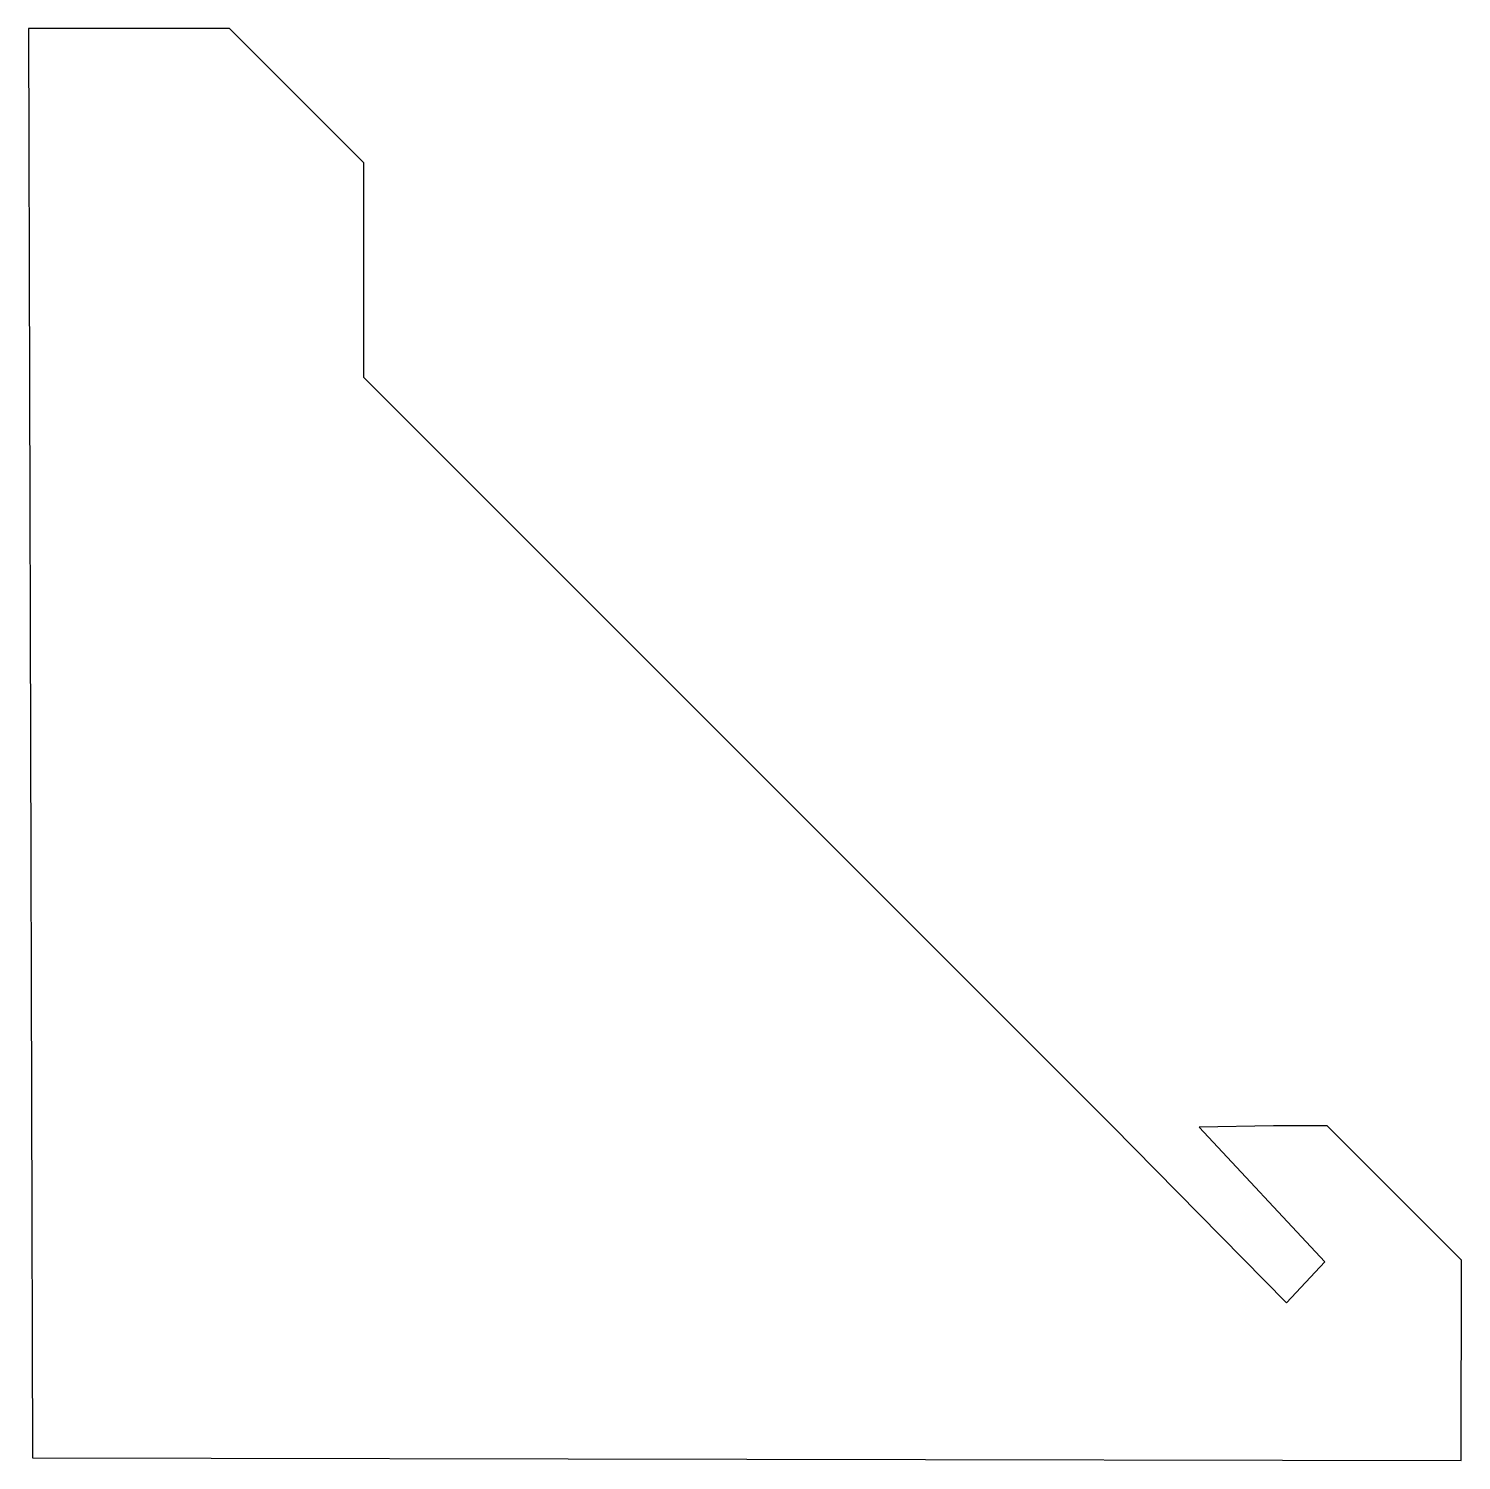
# Model space of a CAD drawing. Extents: x 0 to 158, y 0 to 158.
import ezdxf

# ---------------------------------------------------------------- set-up
doc = ezdxf.new("R2010")
doc.units = 0
doc.layers.add('Layer_1', color=7, linetype='CONTINUOUS')

msp = doc.modelspace()

# ---------------------------------------------------------------- linework, layer by layer
at = {"layer": 'Layer_1', "color": 7}
msp.add_lwpolyline([(81.600896, 74.937364), (36.980252, 119.558004), (36.980252, 143.23902), (22.16503, 158.054244), (0.000514, 158.054252), (0.412906, 0.387764), (158.0174, 0.102244), (158.0254, 22.194084), (143.210176, 37.009284), (137.28992, 37.009284), (129.0972, 36.867844), (142.966208, 22.018564), (138.743024, 17.493124), (119.52916, 37.009284), (74.908516, 81.629916)], dxfattribs=at)

doc.saveas('drawing.dxf')
